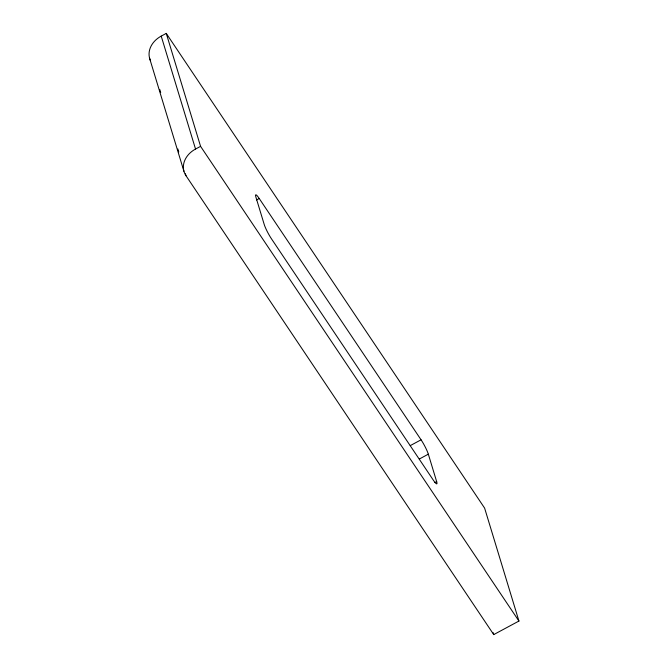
<?xml version="1.0" encoding="UTF-8"?>
<svg xmlns="http://www.w3.org/2000/svg" width="668" height="668" viewBox="0 0 668 668"><rect width="100%" height="100%" fill="white"/><g stroke="black" fill="none" stroke-linecap="round" stroke-linejoin="round"><path stroke-width="1" d="M150.459 60.613A23.121 18.771 -16.9 0 1 161.213 36.114L166.257 33.4L484.617 508.106L518.936 621.048L493.735 634.6L185.988 175.717L185.378 173.738M185.988 175.717A23.121 18.771 -16.9 0 1 195.532 149.056L200.575 146.35L166.257 33.4M256.529 199.957L259.226 198.505L421.065 439.811A11.556 1.62 61.7 0 1 428.33 454.173L436.663 481.611L434.868 482.572M410.261 445.614L421.065 439.811M419.329 459.016L428.33 454.173M200.575 146.35L518.936 621.048M493.134 632.621L493.735 634.6M161.213 36.114L195.532 149.056M159.794 89.52L160.696 92.493M177.855 148.972L178.757 151.945M149.607 58.308L183.925 171.258M259.226 198.505A11.556 1.62 61.7 0 0 255.886 197.043L264.219 224.473A11.556 1.62 61.7 0 0 271.484 238.843L433.323 480.15A11.556 1.62 61.7 0 0 436.663 481.611"/></g></svg>
